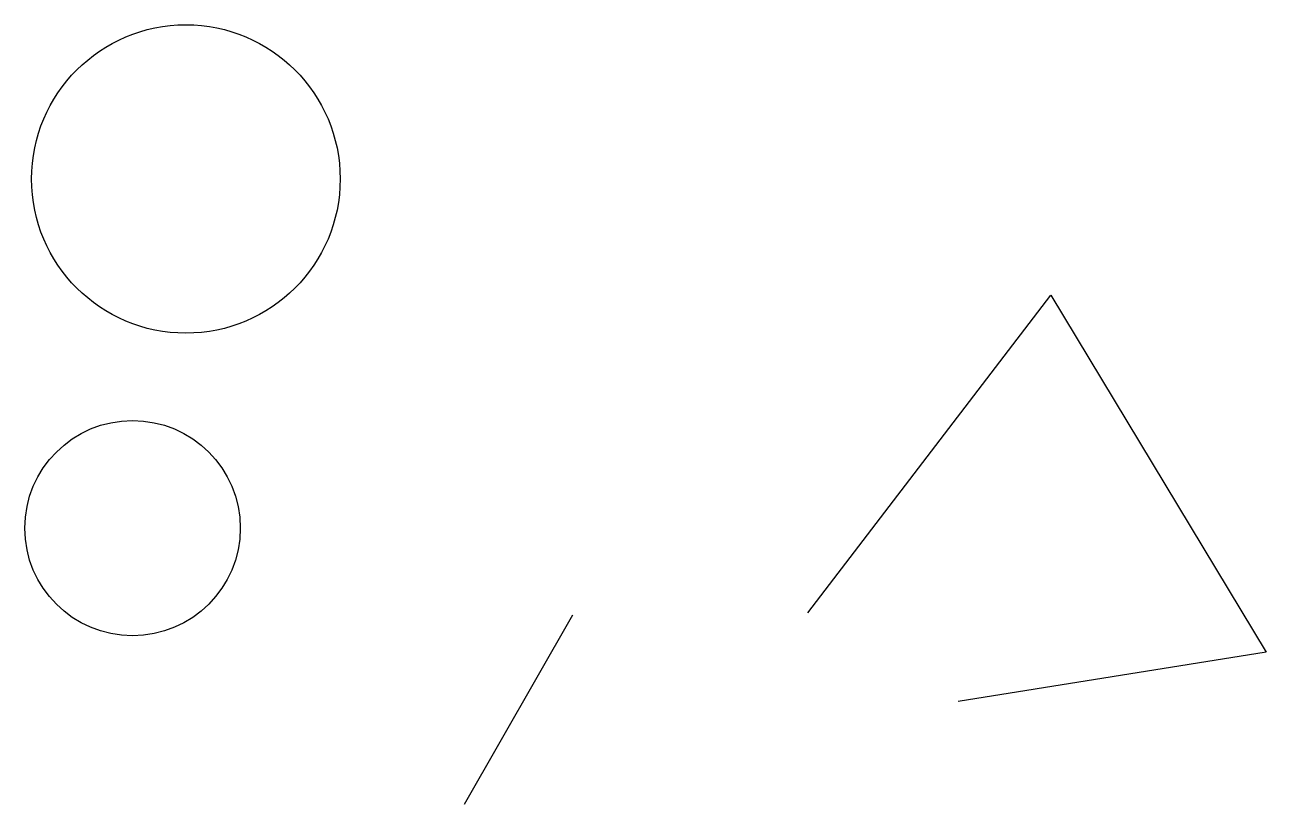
# Model space of a CAD drawing. Header units: millimetres. Extents: x 1244152 to 1244645, y 407560 to 407869.
import ezdxf

# ---------------------------------------------------------------- set-up
doc = ezdxf.new("R2010")
doc.units = ezdxf.units.MM

msp = doc.modelspace()

# ---------------------------------------------------------------- linework, layer by layer
msp.add_line((1244326.41, 407559.98), (1244369.51, 407635.17))
msp.add_lwpolyline([(1244462.76, 407635.95), (1244559.15, 407762.04), (1244644.56, 407620.29), (1244522.32, 407600.71)])
for centre, radius in [((1244215.9, 407808.2), 61.22), ((1244194.74, 407669.58), 42.74)]:
    msp.add_circle(centre, radius)

doc.saveas('drawing.dxf')
